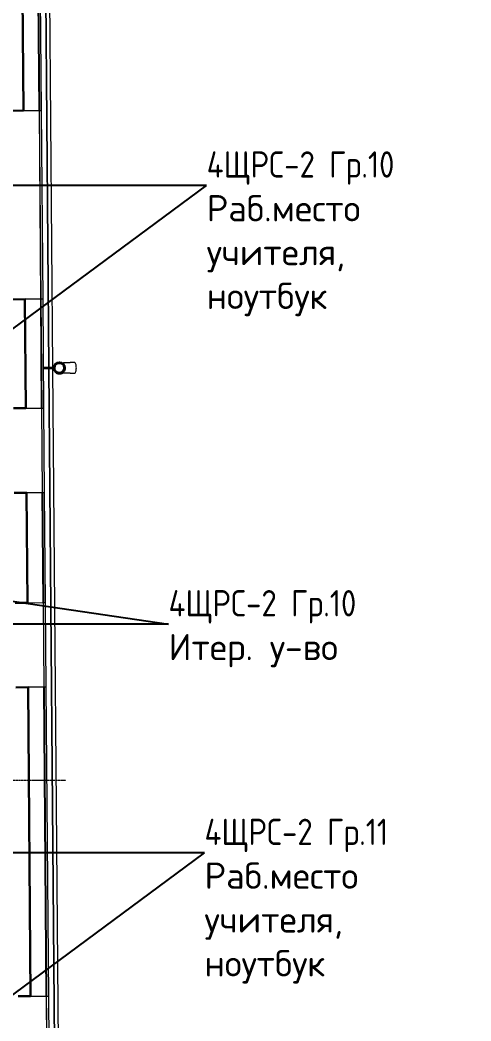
# Model space of a CAD drawing. Header units: millimetres. Extents: x -32 to 417638015, y -35 to 175284279.
# Drawn here: x 1351176 to 1355469, y 62507 to 72029 of the extents above; entities that cross this region are included whole.
import ezdxf
from ezdxf import colors
from ezdxf.entities.mleader import LeaderData, LeaderLine
from ezdxf.math import Vec2, Vec3

# ---------------------------------------------------------------- set-up
doc = ezdxf.new("R2010")
doc.units = ezdxf.units.MM
doc.linetypes.add('ADSK_Линия сетки', pattern=[25, 20, -2.5, 0, -2.5])
doc.layers.add('_ЭМ_Надписи', color=7, linetype='Continuous')
for name, color, linetype, lineweight in [('Обобщенные модели', 7, 'Continuous', 18), ('Оси', 253, 'Continuous', 9), ('Стены наружные', 7, 'Continuous', 18), ('Стены несущие', 7, 'Continuous', 30), ('Стены отделка', 7, 'Continuous', 30), ('ШТРИХОВКА', 252, 'Continuous', 15)]:
    doc.layers.add(name, color=color, linetype=linetype, lineweight=lineweight)
doc.styles.add('ЭОМ', font='isocpeur.ttf', dxfattribs={"width": 0.85, "height": 250})

# ---------------------------------------------------------------- blocks, each defined once
blk = doc.blocks.new('План 4 этажа')
at = {"layer": 'Обобщенные модели', "color": 8}
for p, q in [((56596.077, 17246.015), (56553.574, 17245.672)), ((56280.299, 17198.46), (56277.725, 17198.439)), ((56277.806, 17188.439), (56280.38, 17188.46)), ((56399.437, 17199.423), (56300.299, 17198.622)), ((56300.38, 17188.622), (56399.517, 17189.424)), ((56554.383, 17145.675), (56596.885, 17146.019))]:
    blk.add_line(p, q, dxfattribs=at)
at = {"layer": 'Обобщенные модели', "color": 8, "flags": 128}
for points in [[(56462.946, 17244.939), (56464.217, 17244.949), (56466.88, 17244.97), (56469.756, 17244.994), (56472.841, 17245.019), (56476.129, 17245.045), (56479.614, 17245.073), (56483.293, 17245.103), (56487.158, 17245.134), (56491.203, 17245.167), (56495.422, 17245.201), (56499.809, 17245.237), (56504.355, 17245.273), (56509.055, 17245.311), (56513.9, 17245.351), (56518.882, 17245.391), (56523.994, 17245.432), (56529.228, 17245.475), (56534.575, 17245.518), (56540.026, 17245.562), (56545.573, 17245.607), (56551.207, 17245.652), (56553.574, 17245.672)], [(56554.383, 17145.675), (56548.715, 17145.629), (56543.131, 17145.584), (56537.639, 17145.539), (56532.247, 17145.496), (56526.966, 17145.453), (56521.802, 17145.411), (56516.765, 17145.371), (56511.861, 17145.331), (56507.101, 17145.292), (56502.489, 17145.255), (56498.036, 17145.219), (56493.746, 17145.184), (56489.627, 17145.151), (56485.687, 17145.119), (56481.93, 17145.089), (56478.363, 17145.06), (56474.993, 17145.033), (56471.823, 17145.007), (56468.859, 17144.983), (56466.107, 17144.961), (56463.755, 17144.942)]]:
    blk.add_lwpolyline(points, dxfattribs=at)
at = {"layer": 'Обобщенные модели', "color": 8}
for start, end in [(0.4633819, 180.4633819), (180.4633819, 0.4633819)]:
    blk.add_arc((56450.334, 17194.835), 52, start, end, dxfattribs=at)
at = {"layer": 'Обобщенные модели', "color": 8, "lineweight": 40}
for start, end in [(0.4633819, 180.4633819), (180.4633819, 0.4633819)]:
    blk.add_arc((56450.334, 17194.835), 50, start, end, dxfattribs=at)
at = {"layer": 'Обобщенные модели', "color": 8}
for start_param, end_param in [(4.71238898, 6.28318531), (3.14159265, 4.71238898)]:
    blk.add_ellipse((56596.481, 17196.017), major_axis=(-0.404, 49.998), ratio=0.30901699, start_param=start_param, end_param=end_param, dxfattribs=at)
at = {"layer": 'Оси', "color": 8, "linetype": 'ADSK_Линия сетки'}
blk.add_line((-10052.178, 13274.489), (56511.792, 13274.489), dxfattribs=at)
at = {"layer": 'Стены наружные', "color": 8}
for p, q in [((56221.048, 33179.871), (56350.299, 17198.677)), ((56350.391, 17198.678), (56221.408, 33179.873)), ((56256.408, 33180.031), (56385.389, 17199.086)), ((56257.943, 19644.381), (56272.46, 17849.439)), ((56275.034, 17849.46), (56260.517, 19644.401)), ((56295.033, 17849.622), (56280.516, 19644.563)), ((56350.374, 17189.375), (56417.697, 8865.226)), ((56417.649, 8865.225), (56350.466, 17189.375)), ((56385.466, 17189.534), (56452.647, 8865.633)), ((56280.842, 16812.983), (56287.353, 16008.009)), ((56289.927, 16008.03), (56283.417, 16813.004)), ((56309.926, 16008.192), (56303.415, 16813.166)), ((56295.804, 14963.042), (56302.314, 14158.069)), ((56304.889, 14158.09), (56298.379, 14963.063)), ((56324.887, 14158.251), (56318.377, 14963.225)), ((56326.079, 11219.657), (56340.596, 9424.716)), ((56343.171, 9424.736), (56328.654, 11219.678)), ((56363.169, 9424.898), (56348.652, 11219.84))]:
    blk.add_line(p, q, dxfattribs=at)
at = {"layer": 'Стены несущие', "color": 8}
for p, q in [((56088.99, 21987.093), (56107.947, 19643.167)), ((55990.526, 19642.218), (56107.947, 19643.167)), ((56125.039, 17848.247), (56005.043, 17847.276)), ((56122.473, 17847.226), (56125.047, 17847.247)), ((56122.473, 17847.226), (56122.473, 17847.226)), ((56122.473, 17847.226), (56130.847, 16811.77)), ((56125.047, 17847.247), (56125.039, 17848.247)), ((56013.426, 16810.82), (56130.847, 16811.77)), ((56139.932, 16006.817), (56019.936, 16005.847)), ((56137.366, 16005.796), (56139.94, 16005.817)), ((56145.809, 14961.829), (56137.366, 16005.796)), ((56139.94, 16005.817), (56139.932, 16006.817)), ((56028.387, 14960.88), (56145.809, 14961.829)), ((56154.894, 14156.876), (56034.898, 14155.906)), ((56152.327, 14155.856), (56154.902, 14155.876)), ((56176.084, 11218.444), (56152.327, 14155.856)), ((56154.902, 14155.876), (56154.894, 14156.876)), ((56058.663, 11217.494), (56176.084, 11218.444))]:
    blk.add_line(p, q, dxfattribs=at)
at = {"layer": 'Стены отделка', "color": 8, "lineweight": 9}
for p, q in [((56257.943, 19644.381), (56238.977, 21989.306)), ((56241.552, 21989.327), (56260.517, 19644.401)), ((56280.517, 19644.563), (56261.551, 21989.489)), ((56107.947, 19643.167), (56257.943, 19644.381)), ((56260.517, 19644.401), (56280.517, 19644.563)), ((56122.464, 17848.226), (56122.473, 17847.226)), ((56272.46, 17849.439), (56125.039, 17848.247)), ((56280.842, 16812.983), (56272.46, 17849.439)), ((56295.034, 17849.622), (56275.034, 17849.46)), ((56275.034, 17849.46), (56283.417, 16813.004)), ((56303.416, 16813.166), (56295.034, 17849.622)), ((56130.847, 16811.77), (56280.842, 16812.983)), ((56283.417, 16813.004), (56303.416, 16813.166)), ((56137.357, 16006.796), (56137.366, 16005.796)), ((56287.353, 16008.009), (56139.932, 16006.817)), ((56295.804, 14963.042), (56287.353, 16008.009)), ((56309.926, 16008.192), (56289.927, 16008.03)), ((56289.927, 16008.03), (56298.379, 14963.063)), ((56318.378, 14963.225), (56309.926, 16008.192)), ((56145.809, 14961.829), (56295.804, 14963.042)), ((56298.379, 14963.063), (56318.378, 14963.225)), ((56152.319, 14156.856), (56152.327, 14155.856)), ((56302.314, 14158.069), (56154.894, 14156.876)), ((56326.079, 11219.657), (56302.314, 14158.069)), ((56324.888, 14158.251), (56304.889, 14158.09)), ((56304.889, 14158.09), (56328.654, 11219.678)), ((56348.653, 11219.84), (56324.888, 14158.251)), ((56176.084, 11218.444), (56326.079, 11219.657)), ((56328.654, 11219.678), (56348.653, 11219.84))]:
    blk.add_line(p, q, dxfattribs=at)

msp = doc.modelspace()

# ---------------------------------------------------------------- block references
at = {"layer": 'ШТРИХОВКА'}
msp.add_blockref('План 4 этажа', (1295100.3, 51524.3), dxfattribs=at)

# ---------------------------------------------------------------- leaders
at = {"layer": '_ЭМ_Надписи', "color": 7, "ltscale": 5}
ml = msp.add_multileader_mtext('Standard', dxfattribs=at)
ml.set_content('{\\fGOST Common|b0|i0|c204|p34;\\W0.9;\\C256;4ЩРС-2\\fISOCPEUR|b0|i0|c204|p34;\\W0.85; Гр.10 \\W1;\\C0;Раб.место учителя, ноутбук}', color=1, style='ЭОМ')
ml.set_leader_properties()
ml.build(insert=Vec2(0, 0))
ml.multileader.update_dxf_attribs({"text_left_attachment_type": 6, "text_right_attachment_type": 6, "dogleg_length": 0, "arrow_head_size": 200})
ctx = ml.context
ctx.base_point, ctx.char_height, ctx.arrow_head_size, ctx.landing_gap_size, ctx.plane_origin = Vec3(1352952.7, 70455.1), 250, 200, 0, Vec3(1322783.8, 76740.3)
ctx.left_attachment, ctx.right_attachment = 6, 6
notes = []
notes.append((ctx, [(0, (1, 1, 0), (1352952.7, 70455.1), (1, 0), 0, [(0, [(1350160.6, 68391.5)], 0, [])])]))
ctx.mtext.insert, ctx.mtext.width, ctx.mtext.defined_height, ctx.mtext.flow_direction = Vec3(1352952.7, 70780.1), 2323.801, 887.5, 5
ml = msp.add_multileader_mtext('Standard', dxfattribs=at)
ml.set_content('{\\fGOST Common|b0|i0|c204|p34;\\W0.9;\\C256;4ЩРС-2\\fISOCPEUR|b0|i0|c204|p34;\\W0.85; Гр.10\\P\\W1;\\C0;Итер. у-во}', color=1, style='ЭОМ')
ml.set_leader_properties()
ml.build(insert=Vec2(0, 0))
ml.multileader.update_dxf_attribs({"text_left_attachment_type": 6, "text_right_attachment_type": 6, "dogleg_length": 0, "arrow_head_size": 200})
ctx = ml.context
ctx.base_point, ctx.char_height, ctx.arrow_head_size, ctx.landing_gap_size, ctx.plane_origin = Vec3(1352589.8, 66281), 250, 200, 0, Vec3(1344062, 72828)
ctx.left_attachment, ctx.right_attachment = 6, 6
notes.append((ctx, [(0, (1, 1, 0), (1352589.8, 66281), (1, 0), 0, [(0, [(1347922.3, 66971.3)], 0, [])])]))
ctx.mtext.insert, ctx.mtext.width, ctx.mtext.defined_height, ctx.mtext.flow_direction = Vec3(1352589.8, 66606), 2879.263, 1412.5, 5
ml = msp.add_multileader_mtext('Standard', dxfattribs=at)
ml.set_content('{\\fGOST Common|b0|i0|c204|p34;\\W0.9;\\C256;4ЩРС-2\\fISOCPEUR|b0|i0|c204|p34;\\W0.85; Гр.11 \\W1;\\C0;Раб.место учителя, ноутбук}', color=1, style='ЭОМ')
ml.set_leader_properties()
ml.build(insert=Vec2(0, 0))
ml.multileader.update_dxf_attribs({"text_left_attachment_type": 6, "text_right_attachment_type": 6, "dogleg_length": 0, "arrow_head_size": 200})
ctx = ml.context
ctx.base_point, ctx.char_height, ctx.arrow_head_size, ctx.landing_gap_size, ctx.plane_origin = Vec3(1352932.1, 64105.8), 250, 200, 0, Vec3(1322763.3, 70390.9)
ctx.left_attachment, ctx.right_attachment = 6, 6
notes.append((ctx, [(0, (1, 1, 0), (1352932.1, 64105.8), (1, 0), 0, [(0, [(1350140.1, 62042.2)], 0, [])])]))
ctx.mtext.insert, ctx.mtext.width, ctx.mtext.defined_height, ctx.mtext.flow_direction = Vec3(1352932.1, 64430.8), 2323.801, 887.5, 5
for ctx, leaders in notes:
    for number, flags, end, landing, length, lines in leaders:
        leader = LeaderData()
        leader.index, (leader.has_last_leader_line, leader.has_dogleg_vector, leader.attachment_direction) = number, flags
        leader.last_leader_point, leader.dogleg_vector, leader.dogleg_length = Vec3(end), Vec3(landing), length
        for number, points, colour, breaks in lines:
            line = LeaderLine()
            line.index, line.vertices, line.color, line.breaks = number, Vec3.list(points), colors.encode_raw_color(colour), breaks
            leader.lines.append(line)
        ctx.leaders.append(leader)

doc.saveas('drawing.dxf')
